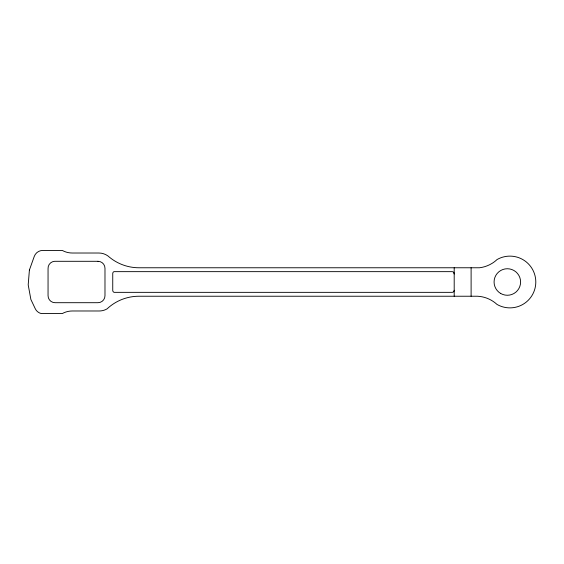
<?xml version="1.0" encoding="UTF-8"?>
<svg xmlns="http://www.w3.org/2000/svg" width="564" height="564" viewBox="0 0 564 564"><rect width="100%" height="100%" fill="white"/><g stroke="black" fill="none" stroke-linecap="round" stroke-linejoin="round"><path stroke-width="0.85" d="M454.196 296.234L454.196 267.766M454.189 273.42L454.196 274.005A2.073 2.073 0 0 0 452.145 271.651L113.963 271.651A2.073 2.073 0 0 0 112.744 273.54L112.744 290.397A2.073 2.073 0 0 0 114.132 292.349L452.124 292.349A2.073 2.073 0 0 0 454.196 290.277M471.109 267.766L471.109 296.234M29.406 270.029L28.2 284.841L30.872 299.456L35.222 308.642A9.059 9.059 0 0 0 41.292 313.57L62.287 313.57A20.699 20.699 0 0 1 72.305 310.983L99.25 310.983A15.524 15.524 0 0 0 107.132 308.832L107.223 308.734A46.572 46.572 0 0 1 138.984 296.234L477.489 296.234A31.048 31.048 0 0 1 496.99 304.412A25.873 25.873 0 0 0 535.8 282A25.873 25.873 0 0 0 496.99 259.588A30.667 30.667 0 0 1 493.176 262.662L492.012 263.409A31.048 31.048 0 0 1 479.541 267.766L138.984 267.766A46.572 46.572 0 0 1 109.62 257.346A15.524 15.524 0 0 0 98.869 253.017L72.305 253.017A20.699 20.699 0 0 1 62.287 250.43L42.949 250.43A9.059 9.059 0 0 0 34.249 256.444L29.406 270.029M97.995 261.301L54.609 261.301A7.001 7.001 0 0 0 48.053 268.711L48.053 295.712A6.987 6.987 0 0 0 55.039 302.699L97.995 302.699A6.987 6.987 0 0 0 104.982 295.712L104.982 268.288A6.987 6.987 0 0 0 97.995 261.301M500.705 293.484A13.261 13.261 0 0 0 520.6 282A13.261 13.261 0 0 0 500.705 270.516A13.261 13.261 0 0 0 500.705 293.484"/></g></svg>
